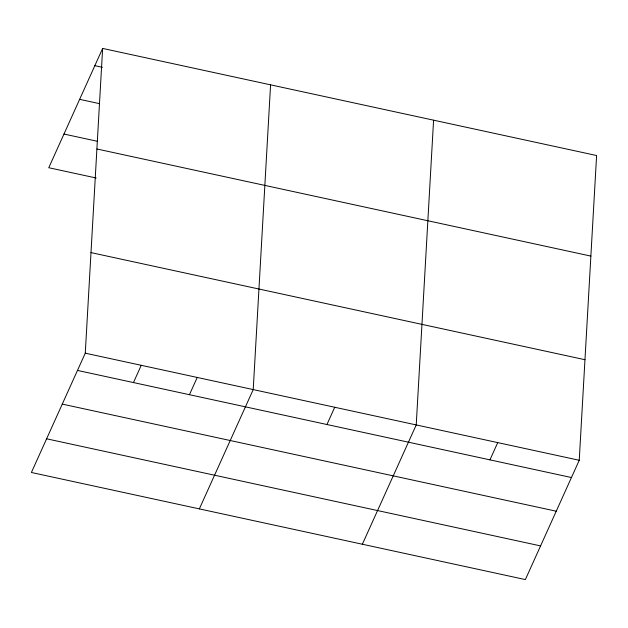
<?xml version="1.0" encoding="UTF-8"?>
<svg xmlns="http://www.w3.org/2000/svg" width="628" height="628" viewBox="0 0 628 628"><rect width="100%" height="100%" fill="white"/><g stroke="black" fill="none" stroke-linecap="round" stroke-linejoin="round"><path stroke-width="0.94" d="M85.267 353.171L102.631 48.419L596.6 155.524L579.236 460.277L525.369 579.581L31.4 472.476L85.267 353.171L579.236 460.277M270.582 84.835L253.217 389.588L199.351 508.892M433.587 120.176L416.231 424.936L362.356 544.24M102.631 48.419L48.764 167.723L96.21 178.007M133.466 382.562L141.253 365.308M189.444 394.698L197.231 377.452M326.937 424.512L334.724 407.258M489.942 459.853L497.729 442.607M94.844 65.665L102.435 67.314M79.638 99.342L99.562 103.667M63.97 134.047L97.183 141.245M96.9 148.985L590.87 256.091M90.997 252.605L584.966 359.711M77.48 370.426L571.449 477.531M62.274 404.102L556.243 511.208M46.605 438.799L540.575 545.905"/></g></svg>
